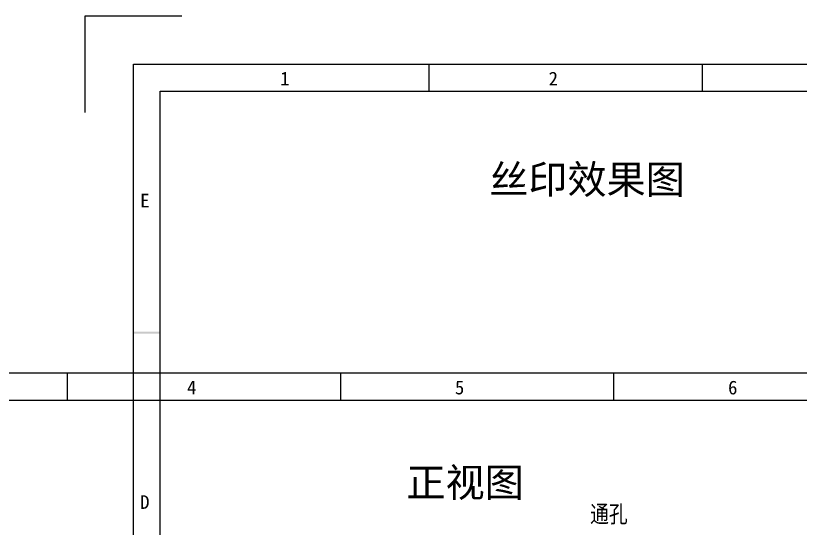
# Model space of a CAD drawing. Extents: x -144 to 4730, y -3845 to 502.
# Drawn here: x 732 to 868.8, y -169.8 to -80.4 of the extents above; entities that cross this region are included whole.
import ezdxf

# ---------------------------------------------------------------- set-up
doc = ezdxf.new("R2010")
doc.units = 0
doc.header["$LTSCALE"] = 15
doc.header["$MEASUREMENT"] = 0
doc.layers.add('dim', color=3, linetype='CONTINUOUS')
doc.layers.add('Format', color=7, linetype='CONTINUOUS')
doc.styles.get("Standard").update_dxf_attribs({"font": 'txt', "width": 0.8})
doc.styles.add('TPD', font='FANGSONG_GB2312.TTF')

msp = doc.modelspace()

# ---------------------------------------------------------------- linework, layer by layer
at = {"layer": 'Format'}
for p, q in [((744.123, -97.274), (744.123, -80.417)), ((744.123, -80.417), (760.98, -80.417)), ((752.552, -425.986), (752.552, -88.846)), ((752.552, -88.846), (1236.348, -88.846)), ((804.094, -93.601), (804.094, -88.846)), ((757.199, -421.077), (757.199, -93.601)), ((594.35, -142.694), (1078.146, -142.694))]:
    msp.add_line(p, q, dxfattribs=at)
for points in [[(851.69, -93.601), (851.69, -88.846)], [(757.199, -93.601), (1231.663, -93.601)], [(741.085, -147.45), (741.085, -142.694)], [(788.681, -147.45), (788.681, -142.694)], [(836.277, -147.45), (836.277, -142.694)], [(598.997, -147.45), (1073.462, -147.45)]]:
    msp.add_lwpolyline(points, dxfattribs=at)
msp.add_trace([(757.319, -135.855), (757.319, -135.496), (752.552, -135.855), (752.552, -135.496)], dxfattribs=at)

# ---------------------------------------------------------------- texts
at = {"layer": 'dim', "lineweight": -3, "char_height": 5, "width": 59.38463, "attachment_point": 3, "line_spacing_factor": 0.9, "style": 'TPD'}
for s, insert in [('{\\fSimSun|b0|i0|c134|p2;丝印效果图}', (848.635, -106.46)), ('{\\fSimSun|b0|i0|c134|p2;正视图}', (820.578, -159.296))]:
    msp.add_mtext(s, dxfattribs=dict(at, insert=insert))
at = {"layer": 'dim', "lineweight": 25, "insert": (832.117, -165.797), "char_height": 3, "width": 66.47334, "attachment_point": 1}
msp.add_mtext('{\\fSimSun|b0|i0|c134|p2;通孔}', dxfattribs=at)
at = {"layer": 'Format'}
for s, p in [('2', (824.904, -92.587)), ('1', (778.123, -92.587)), ('E', (753.73, -113.855)), ('4', (761.895, -146.435)), ('5', (808.571, -146.435)), ('6', (856.167, -146.435)), ('D', (753.73, -166.405))]:
    msp.add_text(s, height=2.398, dxfattribs=at).set_placement(p)

doc.saveas('drawing.dxf')
